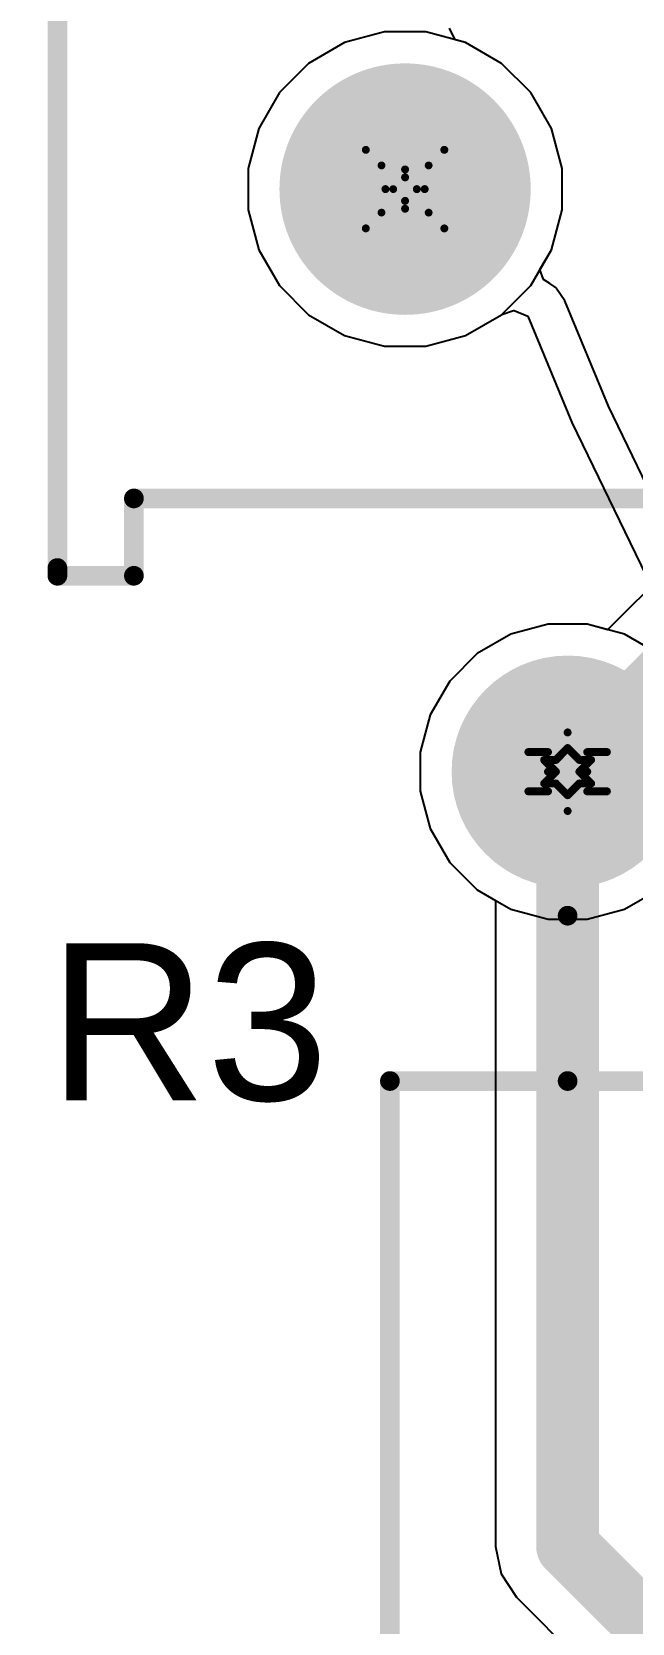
# Model space of a CAD drawing. Header units: inches. Extents: x -38 to 391, y -38 to 85.
# Drawn here: x -30.14 to -26.25, y -19.74 to -9.45 of the extents above; entities that cross this region are included whole.
import ezdxf

# ---------------------------------------------------------------- set-up
doc = ezdxf.new("R2010")
doc.units = ezdxf.units.IN
for name, color, linetype in [('Board Outline', 216, 'Continuous'), ('Bottom Layer', 5, 'Continuous'), ('Bottom Solder', 6, 'Continuous'), ('Drill Drawing', 1, 'Continuous'), ('Multi-Layer', 9, 'Continuous'), ('Pad Holes', 156, 'Continuous'), ('Top Layer', 1, 'Continuous'), ('Top Overlay', 2, 'Continuous'), ('Top Solder', 216, 'Continuous')]:
    doc.layers.add(name, color=color, linetype=linetype)
doc.styles.add('Arial', font='', dxfattribs={"height": 0.2})
doc.styles.get('Arial').set_extended_font_data('Arial')

msp = doc.modelspace()

# ---------------------------------------------------------------- hatches: boundary and pattern name
at = {"layer": 'Bottom Layer'}
h = msp.add_hatch(color=5, dxfattribs=at)
edge = h.paths.add_edge_path()
edge.add_arc((-27.722, -10.465), 0.762, 0, 360)
h = msp.add_hatch(color=5, dxfattribs=at)
edge = h.paths.add_edge_path()
edge.add_arc((-26.67, -14.232), 0.7, 0, 360)
at = {"layer": 'Bottom Solder'}
h = msp.add_hatch(color=6, dxfattribs=at)
edge = h.paths.add_edge_path()
edge.add_arc((-27.722, -10.465), 0.813, 0, 360)
h = msp.add_hatch(color=6, dxfattribs=at)
edge = h.paths.add_edge_path()
edge.add_arc((-26.67, -14.232), 0.751, 0, 360)
at = {"layer": 'Multi-Layer'}
h = msp.add_hatch(color=9, dxfattribs=at)
edge = h.paths.add_edge_path()
edge.add_arc((-27.722, -10.465), 0.762, 0, 360)
h = msp.add_hatch(color=9, dxfattribs=at)
edge = h.paths.add_edge_path()
edge.add_arc((-26.67, -14.232), 0.7, 0, 360)
at = {"layer": 'Pad Holes'}
h = msp.add_hatch(color=7, dxfattribs=at)
edge = h.paths.add_edge_path()
edge.add_arc((-27.722, -10.465), 0.381, 0, 360)
h = msp.add_hatch(color=7, dxfattribs=at)
edge = h.paths.add_edge_path()
edge.add_arc((-26.67, -14.232), 0.35, 0, 360)
at = {"layer": 'Top Layer'}
h = msp.add_hatch(color=1, dxfattribs=at)
edge = h.paths.add_edge_path()
edge.add_arc((-27.722, -10.465), 0.762, 0, 360)
h = msp.add_hatch(color=1, dxfattribs=at)
edge = h.paths.add_edge_path()
edge.add_arc((-26.67, -14.232), 0.7, 0, 360)
at = {"layer": 'Top Solder'}
h = msp.add_hatch(color=216, dxfattribs=at)
edge = h.paths.add_edge_path()
edge.add_arc((-27.722, -10.465), 0.813, 0, 360)
h = msp.add_hatch(color=216, dxfattribs=at)
edge = h.paths.add_edge_path()
edge.add_arc((-26.67, -14.232), 0.751, 0, 360)

# ---------------------------------------------------------------- linework, layer by layer
at = {"layer": 'Board Outline'}
msp.add_lwpolyline([(38.101, 0, 0.254, 0.254, 1), (-38.099, 0, 0.254, 0.254, 1)], format="xyseb", close=True, dxfattribs=at)
at = {"layer": 'Bottom Layer'}
for p, q in [((-27.856, -9.449), (-28.114, -9.518)), ((-27.786, -9.449), (-27.856, -9.449)), ((-27.78, -9.447), (-27.786, -9.449)), ((-27.397, -9.5), (-27.434, -9.424)), ((-28.114, -9.518), (-28.346, -9.652)), ((-27.33, -9.518), (-27.397, -9.5)), ((-27.098, -9.652), (-27.33, -9.518)), ((-28.346, -9.652), (-28.535, -9.841)), ((-26.909, -9.841), (-27.098, -9.652)), ((-28.535, -9.841), (-28.669, -10.073)), ((-26.775, -10.073), (-26.909, -9.841)), ((-28.669, -10.073), (-28.738, -10.331)), ((-26.706, -10.331), (-26.775, -10.073)), ((-28.738, -10.331), (-28.738, -10.599)), ((-26.706, -10.599), (-26.706, -10.331)), ((-28.738, -10.599), (-28.669, -10.857)), ((-26.775, -10.857), (-26.706, -10.599)), ((-28.669, -10.857), (-28.535, -11.089)), ((-26.849, -10.984), (-26.775, -10.857)), ((-26.827, -11.049), (-26.849, -10.984)), ((-28.535, -11.089), (-28.346, -11.278)), ((-26.786, -11.076), (-26.827, -11.049)), ((-26.745, -11.104), (-26.786, -11.076)), ((-26.745, -11.105), (-26.745, -11.104)), ((-26.744, -11.105), (-26.745, -11.105)), ((-26.717, -11.147), (-26.744, -11.105)), ((-26.689, -11.188), (-26.717, -11.147)), ((-26.406, -11.869), (-26.689, -11.188)), ((-28.346, -11.278), (-28.114, -11.412)), ((-27.33, -11.412), (-27.098, -11.278)), ((-27.098, -11.278), (-27.096, -11.276)), ((-27.096, -11.276), (-27.02, -11.249)), ((-27.02, -11.249), (-27.016, -11.25)), ((-27.016, -11.25), (-26.928, -11.287)), ((-26.928, -11.287), (-26.643, -11.975)), ((-28.114, -11.412), (-27.856, -11.481)), ((-27.588, -11.481), (-27.33, -11.412)), ((-27.856, -11.481), (-27.588, -11.481)), ((-26.033, -12.639), (-26.406, -11.869)), ((-26.643, -11.975), (-26.266, -12.752)), ((-26.266, -12.752), (-25.986, -13.331)), ((-27.038, -13.343), (-27.256, -13.468)), ((-26.796, -13.278), (-27.038, -13.343)), ((-26.544, -13.278), (-26.796, -13.278)), ((-26.302, -13.343), (-26.544, -13.278)), ((-26.165, -13.422), (-26.302, -13.343)), ((-27.256, -13.468), (-27.433, -13.646)), ((-27.433, -13.646), (-27.559, -13.864)), ((-27.559, -13.864), (-27.624, -14.106)), ((-27.624, -14.106), (-27.624, -14.357)), ((-27.624, -14.357), (-27.559, -14.6)), ((-27.559, -14.6), (-27.433, -14.818)), ((-27.433, -14.818), (-27.256, -14.995)), ((-27.256, -14.995), (-27.038, -15.121)), ((-26.302, -15.121), (-26.084, -14.995)), ((-27.038, -15.121), (-26.796, -15.186)), ((-26.544, -15.186), (-26.302, -15.121)), ((-26.796, -15.186), (-26.544, -15.186))]:
    msp.add_line(p, q, dxfattribs=at)
at = {"layer": 'Drill Drawing'}
for points in [[(-27.976, -10.211, 0.0508, 0.0508, 0), (-27.722, -10.338, 0.0508, 0.0508, 0)], [(-27.976, -10.211, 0.0508, 0.0508, 0), (-27.849, -10.465, 0.0508, 0.0508, 0)], [(-27.722, -10.338, 0.0508, 0.0508, 0), (-27.468, -10.211, 0.0508, 0.0508, 0)], [(-27.595, -10.465, 0.0508, 0.0508, 0), (-27.468, -10.211, 0.0508, 0.0508, 0)], [(-27.875, -10.312, 0.0508, 0.0508, 0), (-27.722, -10.389, 0.0508, 0.0508, 0)], [(-27.875, -10.312, 0.0508, 0.0508, 0), (-27.798, -10.465, 0.0508, 0.0508, 0)], [(-27.722, -10.389, 0.0508, 0.0508, 0), (-27.57, -10.312, 0.0508, 0.0508, 0)], [(-27.646, -10.465, 0.0508, 0.0508, 0), (-27.57, -10.312, 0.0508, 0.0508, 0)], [(-27.976, -10.719, 0.0508, 0.0508, 0), (-27.849, -10.465, 0.0508, 0.0508, 0)], [(-27.875, -10.617, 0.0508, 0.0508, 0), (-27.798, -10.465, 0.0508, 0.0508, 0)], [(-27.646, -10.465, 0.0508, 0.0508, 0), (-27.57, -10.617, 0.0508, 0.0508, 0)], [(-27.595, -10.465, 0.0508, 0.0508, 0), (-27.468, -10.719, 0.0508, 0.0508, 0)], [(-27.976, -10.719, 0.0508, 0.0508, 0), (-27.722, -10.592, 0.0508, 0.0508, 0)], [(-27.875, -10.617, 0.0508, 0.0508, 0), (-27.722, -10.541, 0.0508, 0.0508, 0)], [(-27.722, -10.541, 0.0508, 0.0508, 0), (-27.57, -10.617, 0.0508, 0.0508, 0)], [(-27.722, -10.592, 0.0508, 0.0508, 0), (-27.468, -10.719, 0.0508, 0.0508, 0)], [(-26.797, -14.105, 0.0508, 0.0508, 0), (-26.67, -13.978, 0.0508, 0.0508, 0)], [(-26.67, -13.978, 0.0508, 0.0508, 0), (-26.543, -14.105, 0.0508, 0.0508, 0)], [(-26.924, -14.105, 0.0508, 0.0508, 0), (-26.797, -14.232, 0.0508, 0.0508, 0)], [(-26.924, -14.105, 0.0508, 0.0508, 0), (-26.797, -14.105, 0.0508, 0.0508, 0)], [(-26.746, -14.156, 0.0508, 0.0508, 0), (-26.67, -14.079, 0.0508, 0.0508, 0)], [(-26.67, -14.079, 0.0508, 0.0508, 0), (-26.594, -14.156, 0.0508, 0.0508, 0)], [(-26.543, -14.105, 0.0508, 0.0508, 0), (-26.416, -14.105, 0.0508, 0.0508, 0)], [(-26.543, -14.232, 0.0508, 0.0508, 0), (-26.416, -14.105, 0.0508, 0.0508, 0)], [(-26.822, -14.156, 0.0508, 0.0508, 0), (-26.746, -14.232, 0.0508, 0.0508, 0)], [(-26.822, -14.156, 0.0508, 0.0508, 0), (-26.746, -14.156, 0.0508, 0.0508, 0)], [(-26.594, -14.156, 0.0508, 0.0508, 0), (-26.518, -14.156, 0.0508, 0.0508, 0)], [(-26.594, -14.232, 0.0508, 0.0508, 0), (-26.518, -14.156, 0.0508, 0.0508, 0)], [(-26.924, -14.359, 0.0508, 0.0508, 0), (-26.797, -14.232, 0.0508, 0.0508, 0)], [(-26.822, -14.308, 0.0508, 0.0508, 0), (-26.746, -14.232, 0.0508, 0.0508, 0)], [(-26.822, -14.308, 0.0508, 0.0508, 0), (-26.746, -14.308, 0.0508, 0.0508, 0)], [(-26.746, -14.308, 0.0508, 0.0508, 0), (-26.67, -14.384, 0.0508, 0.0508, 0)], [(-26.67, -14.384, 0.0508, 0.0508, 0), (-26.594, -14.308, 0.0508, 0.0508, 0)], [(-26.594, -14.232, 0.0508, 0.0508, 0), (-26.518, -14.308, 0.0508, 0.0508, 0)], [(-26.594, -14.308, 0.0508, 0.0508, 0), (-26.518, -14.308, 0.0508, 0.0508, 0)], [(-26.543, -14.232, 0.0508, 0.0508, 0), (-26.416, -14.359, 0.0508, 0.0508, 0)], [(-26.924, -14.359, 0.0508, 0.0508, 0), (-26.797, -14.359, 0.0508, 0.0508, 0)], [(-26.797, -14.359, 0.0508, 0.0508, 0), (-26.67, -14.486, 0.0508, 0.0508, 0)], [(-26.67, -14.486, 0.0508, 0.0508, 0), (-26.543, -14.359, 0.0508, 0.0508, 0)], [(-26.543, -14.359, 0.0508, 0.0508, 0), (-26.416, -14.359, 0.0508, 0.0508, 0)]]:
    msp.add_lwpolyline(points, format="xyseb", dxfattribs=at)
for points in [[(-27.989, -10.211, 0.0254, 0.0254, 1), (-27.963, -10.211, 0.0254, 0.0254, 1)], [(-27.989, -10.211, 0.0254, 0.0254, 1), (-27.963, -10.211, 0.0254, 0.0254, 1)], [(-27.481, -10.211, 0.0254, 0.0254, 1), (-27.455, -10.211, 0.0254, 0.0254, 1)], [(-27.481, -10.211, 0.0254, 0.0254, 1), (-27.455, -10.211, 0.0254, 0.0254, 1)], [(-27.887, -10.312, 0.0254, 0.0254, 1), (-27.862, -10.312, 0.0254, 0.0254, 1)], [(-27.887, -10.312, 0.0254, 0.0254, 1), (-27.862, -10.312, 0.0254, 0.0254, 1)], [(-27.582, -10.312, 0.0254, 0.0254, 1), (-27.557, -10.312, 0.0254, 0.0254, 1)], [(-27.582, -10.312, 0.0254, 0.0254, 1), (-27.557, -10.312, 0.0254, 0.0254, 1)], [(-27.735, -10.338, 0.0254, 0.0254, 1), (-27.709, -10.338, 0.0254, 0.0254, 1)], [(-27.735, -10.338, 0.0254, 0.0254, 1), (-27.709, -10.338, 0.0254, 0.0254, 1)], [(-27.735, -10.389, 0.0254, 0.0254, 1), (-27.709, -10.389, 0.0254, 0.0254, 1)], [(-27.735, -10.389, 0.0254, 0.0254, 1), (-27.709, -10.389, 0.0254, 0.0254, 1)], [(-27.862, -10.465, 0.0254, 0.0254, 1), (-27.836, -10.465, 0.0254, 0.0254, 1)], [(-27.862, -10.465, 0.0254, 0.0254, 1), (-27.836, -10.465, 0.0254, 0.0254, 1)], [(-27.811, -10.465, 0.0254, 0.0254, 1), (-27.786, -10.465, 0.0254, 0.0254, 1)], [(-27.811, -10.465, 0.0254, 0.0254, 1), (-27.786, -10.465, 0.0254, 0.0254, 1)], [(-27.659, -10.465, 0.0254, 0.0254, 1), (-27.633, -10.465, 0.0254, 0.0254, 1)], [(-27.659, -10.465, 0.0254, 0.0254, 1), (-27.633, -10.465, 0.0254, 0.0254, 1)], [(-27.608, -10.465, 0.0254, 0.0254, 1), (-27.582, -10.465, 0.0254, 0.0254, 1)], [(-27.608, -10.465, 0.0254, 0.0254, 1), (-27.582, -10.465, 0.0254, 0.0254, 1)], [(-27.887, -10.617, 0.0254, 0.0254, 1), (-27.862, -10.617, 0.0254, 0.0254, 1)], [(-27.887, -10.617, 0.0254, 0.0254, 1), (-27.862, -10.617, 0.0254, 0.0254, 1)], [(-27.735, -10.541, 0.0254, 0.0254, 1), (-27.709, -10.541, 0.0254, 0.0254, 1)], [(-27.735, -10.541, 0.0254, 0.0254, 1), (-27.709, -10.541, 0.0254, 0.0254, 1)], [(-27.735, -10.592, 0.0254, 0.0254, 1), (-27.709, -10.592, 0.0254, 0.0254, 1)], [(-27.735, -10.592, 0.0254, 0.0254, 1), (-27.709, -10.592, 0.0254, 0.0254, 1)], [(-27.582, -10.617, 0.0254, 0.0254, 1), (-27.557, -10.617, 0.0254, 0.0254, 1)], [(-27.582, -10.617, 0.0254, 0.0254, 1), (-27.557, -10.617, 0.0254, 0.0254, 1)], [(-27.989, -10.719, 0.0254, 0.0254, 1), (-27.963, -10.719, 0.0254, 0.0254, 1)], [(-27.989, -10.719, 0.0254, 0.0254, 1), (-27.963, -10.719, 0.0254, 0.0254, 1)], [(-27.481, -10.719, 0.0254, 0.0254, 1), (-27.455, -10.719, 0.0254, 0.0254, 1)], [(-27.481, -10.719, 0.0254, 0.0254, 1), (-27.455, -10.719, 0.0254, 0.0254, 1)], [(-26.683, -13.978, 0.0254, 0.0254, 1), (-26.657, -13.978, 0.0254, 0.0254, 1)], [(-26.683, -13.978, 0.0254, 0.0254, 1), (-26.657, -13.978, 0.0254, 0.0254, 1)], [(-26.937, -14.105, 0.0254, 0.0254, 1), (-26.911, -14.105, 0.0254, 0.0254, 1)], [(-26.937, -14.105, 0.0254, 0.0254, 1), (-26.911, -14.105, 0.0254, 0.0254, 1)], [(-26.81, -14.105, 0.0254, 0.0254, 1), (-26.784, -14.105, 0.0254, 0.0254, 1)], [(-26.81, -14.105, 0.0254, 0.0254, 1), (-26.784, -14.105, 0.0254, 0.0254, 1)], [(-26.683, -14.079, 0.0254, 0.0254, 1), (-26.657, -14.079, 0.0254, 0.0254, 1)], [(-26.683, -14.079, 0.0254, 0.0254, 1), (-26.657, -14.079, 0.0254, 0.0254, 1)], [(-26.556, -14.105, 0.0254, 0.0254, 1), (-26.53, -14.105, 0.0254, 0.0254, 1)], [(-26.556, -14.105, 0.0254, 0.0254, 1), (-26.53, -14.105, 0.0254, 0.0254, 1)], [(-26.429, -14.105, 0.0254, 0.0254, 1), (-26.403, -14.105, 0.0254, 0.0254, 1)], [(-26.429, -14.105, 0.0254, 0.0254, 1), (-26.403, -14.105, 0.0254, 0.0254, 1)], [(-26.835, -14.156, 0.0254, 0.0254, 1), (-26.81, -14.156, 0.0254, 0.0254, 1)], [(-26.835, -14.156, 0.0254, 0.0254, 1), (-26.81, -14.156, 0.0254, 0.0254, 1)], [(-26.759, -14.156, 0.0254, 0.0254, 1), (-26.733, -14.156, 0.0254, 0.0254, 1)], [(-26.759, -14.156, 0.0254, 0.0254, 1), (-26.733, -14.156, 0.0254, 0.0254, 1)], [(-26.607, -14.156, 0.0254, 0.0254, 1), (-26.581, -14.156, 0.0254, 0.0254, 1)], [(-26.607, -14.156, 0.0254, 0.0254, 1), (-26.581, -14.156, 0.0254, 0.0254, 1)], [(-26.53, -14.156, 0.0254, 0.0254, 1), (-26.505, -14.156, 0.0254, 0.0254, 1)], [(-26.53, -14.156, 0.0254, 0.0254, 1), (-26.505, -14.156, 0.0254, 0.0254, 1)], [(-26.835, -14.308, 0.0254, 0.0254, 1), (-26.81, -14.308, 0.0254, 0.0254, 1)], [(-26.835, -14.308, 0.0254, 0.0254, 1), (-26.81, -14.308, 0.0254, 0.0254, 1)], [(-26.81, -14.232, 0.0254, 0.0254, 1), (-26.784, -14.232, 0.0254, 0.0254, 1)], [(-26.81, -14.232, 0.0254, 0.0254, 1), (-26.784, -14.232, 0.0254, 0.0254, 1)], [(-26.759, -14.232, 0.0254, 0.0254, 1), (-26.733, -14.232, 0.0254, 0.0254, 1)], [(-26.759, -14.232, 0.0254, 0.0254, 1), (-26.733, -14.232, 0.0254, 0.0254, 1)], [(-26.759, -14.308, 0.0254, 0.0254, 1), (-26.733, -14.308, 0.0254, 0.0254, 1)], [(-26.759, -14.308, 0.0254, 0.0254, 1), (-26.733, -14.308, 0.0254, 0.0254, 1)], [(-26.607, -14.232, 0.0254, 0.0254, 1), (-26.581, -14.232, 0.0254, 0.0254, 1)], [(-26.607, -14.232, 0.0254, 0.0254, 1), (-26.581, -14.232, 0.0254, 0.0254, 1)], [(-26.607, -14.308, 0.0254, 0.0254, 1), (-26.581, -14.308, 0.0254, 0.0254, 1)], [(-26.607, -14.308, 0.0254, 0.0254, 1), (-26.581, -14.308, 0.0254, 0.0254, 1)], [(-26.556, -14.232, 0.0254, 0.0254, 1), (-26.53, -14.232, 0.0254, 0.0254, 1)], [(-26.556, -14.232, 0.0254, 0.0254, 1), (-26.53, -14.232, 0.0254, 0.0254, 1)], [(-26.53, -14.308, 0.0254, 0.0254, 1), (-26.505, -14.308, 0.0254, 0.0254, 1)], [(-26.53, -14.308, 0.0254, 0.0254, 1), (-26.505, -14.308, 0.0254, 0.0254, 1)], [(-26.937, -14.359, 0.0254, 0.0254, 1), (-26.911, -14.359, 0.0254, 0.0254, 1)], [(-26.937, -14.359, 0.0254, 0.0254, 1), (-26.911, -14.359, 0.0254, 0.0254, 1)], [(-26.81, -14.359, 0.0254, 0.0254, 1), (-26.784, -14.359, 0.0254, 0.0254, 1)], [(-26.81, -14.359, 0.0254, 0.0254, 1), (-26.784, -14.359, 0.0254, 0.0254, 1)], [(-26.683, -14.384, 0.0254, 0.0254, 1), (-26.657, -14.384, 0.0254, 0.0254, 1)], [(-26.683, -14.384, 0.0254, 0.0254, 1), (-26.657, -14.384, 0.0254, 0.0254, 1)], [(-26.556, -14.359, 0.0254, 0.0254, 1), (-26.53, -14.359, 0.0254, 0.0254, 1)], [(-26.556, -14.359, 0.0254, 0.0254, 1), (-26.53, -14.359, 0.0254, 0.0254, 1)], [(-26.429, -14.359, 0.0254, 0.0254, 1), (-26.403, -14.359, 0.0254, 0.0254, 1)], [(-26.429, -14.359, 0.0254, 0.0254, 1), (-26.403, -14.359, 0.0254, 0.0254, 1)], [(-26.683, -14.486, 0.0254, 0.0254, 1), (-26.657, -14.486, 0.0254, 0.0254, 1)], [(-26.683, -14.486, 0.0254, 0.0254, 1), (-26.657, -14.486, 0.0254, 0.0254, 1)]]:
    msp.add_lwpolyline(points, format="xyseb", close=True, dxfattribs=at)
at = {"layer": 'Top Layer'}
for p, q in [((-27.856, -9.449), (-28.114, -9.518)), ((-27.588, -9.449), (-27.856, -9.449)), ((-27.33, -9.518), (-27.588, -9.449)), ((-28.114, -9.518), (-28.346, -9.652)), ((-27.098, -9.652), (-27.33, -9.518)), ((-28.346, -9.652), (-28.535, -9.841)), ((-26.909, -9.841), (-27.098, -9.652)), ((-28.535, -9.841), (-28.669, -10.073)), ((-26.775, -10.073), (-26.909, -9.841)), ((-28.669, -10.073), (-28.738, -10.331)), ((-26.706, -10.331), (-26.775, -10.073)), ((-28.738, -10.331), (-28.738, -10.599)), ((-26.706, -10.599), (-26.706, -10.331)), ((-28.738, -10.599), (-28.669, -10.857)), ((-26.775, -10.857), (-26.706, -10.599)), ((-28.669, -10.857), (-28.535, -11.089)), ((-26.909, -11.089), (-26.775, -10.857)), ((-28.535, -11.089), (-28.346, -11.278)), ((-27.098, -11.278), (-26.909, -11.089)), ((-28.346, -11.278), (-28.114, -11.412)), ((-27.33, -11.412), (-27.098, -11.278)), ((-28.114, -11.412), (-27.856, -11.481)), ((-27.588, -11.481), (-27.33, -11.412)), ((-27.856, -11.481), (-27.588, -11.481)), ((-25.688, -12.591), (-26.411, -13.314)), ((-27.038, -13.343), (-27.256, -13.468)), ((-26.796, -13.278), (-27.038, -13.343)), ((-26.544, -13.278), (-26.796, -13.278)), ((-26.411, -13.314), (-26.544, -13.278)), ((-27.256, -13.468), (-27.433, -13.646)), ((-27.433, -13.646), (-27.559, -13.864)), ((-27.559, -13.864), (-27.624, -14.106)), ((-27.624, -14.106), (-27.624, -14.357)), ((-27.624, -14.357), (-27.559, -14.6)), ((-27.559, -14.6), (-27.433, -14.818)), ((-27.433, -14.818), (-27.256, -14.995)), ((-27.256, -14.995), (-27.136, -15.064)), ((-27.136, -15.064), (-27.136, -19.241)), ((-27.136, -19.241), (-27.101, -19.419)), ((-27.101, -19.419), (-27, -19.57)), ((-27, -19.57), (-25.941, -20.629))]:
    msp.add_line(p, q, dxfattribs=at)
for points in [[(-26.67, -14.232, 0.406, 0.406, 0), (-25.222, -12.784, 0.406, 0.406, 0)], [(-26.67, -19.241, 0.406, 0.406, 0), (-26.67, -14.232, 0.406, 0.406, 0)], [(-26.67, -19.241, 0.406, 0.406, 0), (-25.611, -20.299, 0.406, 0.406, 0)]]:
    msp.add_lwpolyline(points, format="xyseb", dxfattribs=at)
for points in [[(-26.772, -14.232, 0.203, 0.203, 1), (-26.568, -14.232, 0.203, 0.203, 1)], [(-26.772, -14.232, 0.203, 0.203, 1), (-26.568, -14.232, 0.203, 0.203, 1)], [(-26.772, -19.241, 0.203, 0.203, 1), (-26.568, -19.241, 0.203, 0.203, 1)], [(-26.772, -19.241, 0.203, 0.203, 1), (-26.568, -19.241, 0.203, 0.203, 1)]]:
    msp.add_lwpolyline(points, format="xyseb", close=True, dxfattribs=at)
at = {"layer": 'Top Overlay'}
for points in [[(-29.972, -12.915, 0.127, 0.127, 0), (-29.972, -8.015, 0.127, 0.127, 0)], [(-29.477, -12.465, 0.127, 0.127, 0), (-29.477, -12.965, 0.127, 0.127, 0)], [(-29.477, -12.465, 0.127, 0.127, 0), (-20.967, -12.465, 0.127, 0.127, 0)], [(-29.972, -12.915, 0.127, 0.127, 0), (-29.972, -12.965, 0.127, 0.127, 0)], [(-29.972, -12.965, 0.127, 0.127, 0), (-29.477, -12.965, 0.127, 0.127, 0)], [(-26.67, -16.232, 0.127, 0.127, 0), (-26.67, -15.163, 0.127, 0.127, 0)], [(-27.82, -16.232, 0.127, 0.127, 0), (-25.52, -16.232, 0.127, 0.127, 0)], [(-27.82, -16.232, 0.127, 0.127, 0), (-27.82, -22.732, 0.127, 0.127, 0)]]:
    msp.add_lwpolyline(points, format="xyseb", dxfattribs=at)
for points in [[(-29.509, -12.465, 0.0635, 0.0635, 1), (-29.445, -12.465, 0.0635, 0.0635, 1)], [(-29.509, -12.465, 0.0635, 0.0635, 1), (-29.445, -12.465, 0.0635, 0.0635, 1)], [(-30.004, -12.915, 0.0635, 0.0635, 1), (-29.94, -12.915, 0.0635, 0.0635, 1)], [(-30.004, -12.915, 0.0635, 0.0635, 1), (-29.94, -12.915, 0.0635, 0.0635, 1)], [(-30.004, -12.965, 0.0635, 0.0635, 1), (-29.94, -12.965, 0.0635, 0.0635, 1)], [(-30.004, -12.965, 0.0635, 0.0635, 1), (-29.94, -12.965, 0.0635, 0.0635, 1)], [(-29.509, -12.965, 0.0635, 0.0635, 1), (-29.445, -12.965, 0.0635, 0.0635, 1)], [(-29.509, -12.965, 0.0635, 0.0635, 1), (-29.445, -12.965, 0.0635, 0.0635, 1)], [(-26.702, -15.163, 0.0635, 0.0635, 1), (-26.638, -15.163, 0.0635, 0.0635, 1)], [(-27.852, -16.232, 0.0635, 0.0635, 1), (-27.788, -16.232, 0.0635, 0.0635, 1)], [(-27.852, -16.232, 0.0635, 0.0635, 1), (-27.788, -16.232, 0.0635, 0.0635, 1)], [(-26.702, -16.232, 0.0635, 0.0635, 1), (-26.638, -16.232, 0.0635, 0.0635, 1)]]:
    msp.add_lwpolyline(points, format="xyseb", close=True, dxfattribs=at)

# ---------------------------------------------------------------- texts
at = {"layer": 'Top Overlay', "style": 'Arial'}
msp.add_text('R3', height=1.016, dxfattribs=at).set_placement((-30.031, -16.357))

doc.saveas('drawing.dxf')
